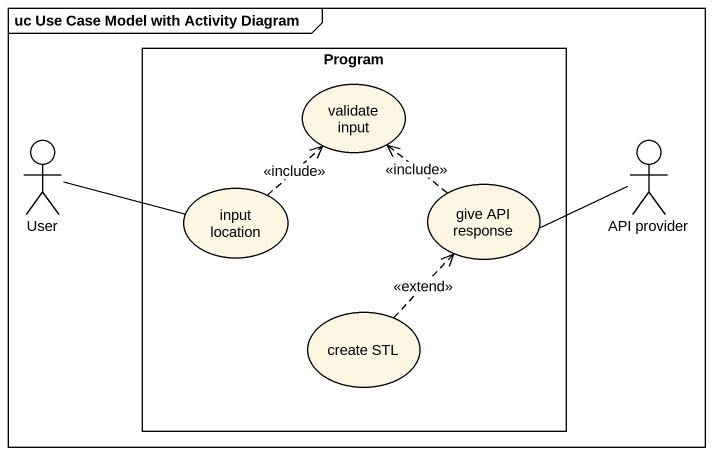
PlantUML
@startuml
mainframe uc Use Case Model with Activity Diagram
rectangle Program {
  usecase "validate input" as validate_input
  usecase "input location" as input_location
  usecase "give API response" as give_API_response
  usecase "create STL" as create_STL
}
actor User
actor "API provider" as API_provider
API_provider -left- give_API_response
input_location .up.> validate_input : <<include>>
input_location -left- User
give_API_response .up.> validate_input : <<include>>
create_STL .up.> give_API_response : <<extend>>
@enduml
